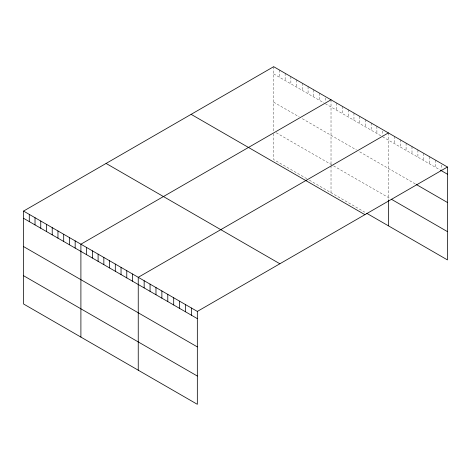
<?xml version="1.0" encoding="UTF-8"?>
<svg xmlns="http://www.w3.org/2000/svg" width="471" height="471" viewBox="0 0 471 471"><rect width="100%" height="100%" fill="white"/><g stroke="black" fill="none" stroke-linecap="round" stroke-linejoin="round"><path stroke-width="0.35" stroke-dasharray="2.35 1.77" d="M273.669 66.688L273.669 131.297M273.669 73.888L324.007 102.949M325.284 103.685L381.357 136.06M382.629 136.796L439.767 169.784M273.669 102.166L299.156 116.879M302.341 118.721L356.506 149.99M359.691 151.827L415.546 184.073M276.218 132.769L332.926 165.509M333.568 165.88L390.135 198.538M306.804 178.709L273.669 159.575L273.669 132.71M309.353 180.175L365.425 212.551M441.539 165.05L441.539 169.366M435.634 160.199L435.634 167.393M429.723 156.784L429.723 163.985M423.818 153.375L423.818 160.576M417.907 149.961L417.907 157.161M412.001 146.552L412.001 153.752M406.09 143.137L406.09 150.337M400.179 139.728L400.179 146.928M394.274 136.319L394.274 143.514M388.363 132.904L388.363 199.639M382.629 131.032L382.629 135.354M376.894 126.287L376.894 133.481M371.16 122.972L371.16 130.173M365.425 119.663L365.425 126.864M359.691 116.349L359.691 123.549M353.957 113.04L353.957 120.24M348.222 109.731L348.222 116.926M342.488 106.417L342.488 113.617M336.753 103.108L336.753 110.308M331.019 99.799L331.019 164.408M331.019 165.821L331.019 192.686M325.284 97.927L325.284 101.524M319.55 93.176L319.55 100.376M313.81 89.861L313.81 97.061M308.075 86.552L308.075 93.753M302.341 83.243L302.341 90.444M296.606 79.929L296.606 87.129M290.872 76.62L290.872 83.82M285.138 73.311L285.138 80.506M279.403 69.996L279.403 77.197"/><path stroke-width="0.71" d="M23.55 211.09L197.331 311.425L197.331 404.312L23.55 303.983L23.55 211.09L273.669 66.688L447.45 167.017L447.45 259.91L366.697 213.286M331.019 99.799L80.9 244.202L80.9 337.089M388.363 132.904L138.244 277.313L138.244 370.2M197.331 311.425L447.45 167.017M440.361 170.125L447.45 174.217M416.134 184.414L447.45 202.495M391.319 199.221L447.45 231.632M191.132 114.341L364.913 214.67M106.087 163.437L279.868 263.772M23.55 218.291L197.331 318.626M23.55 246.569L197.331 346.903M23.55 275.706L197.331 376.035M388.363 200.346L388.363 225.797M191.42 308.01L191.42 315.211M185.515 304.602L185.515 311.802M179.604 301.187L179.604 308.387M173.699 297.778L173.699 304.978M167.788 294.369L167.788 301.564M161.877 290.954L161.877 298.155M155.972 287.546L155.972 294.746M150.061 284.131L150.061 291.331M144.155 280.722L144.155 287.922M132.51 273.998L132.51 281.199M126.776 270.69L126.776 277.89M121.041 267.381L121.041 274.575M115.307 264.066L115.307 271.267M109.572 260.757L109.572 267.958M103.838 257.443L103.838 264.643M98.103 254.134L98.103 261.334M92.369 250.825L92.369 258.026M86.635 247.51L86.635 254.711M75.166 240.893L75.166 248.087M69.425 237.578L69.425 244.779M63.691 234.27L63.691 241.47M57.957 230.955L57.957 238.155M52.222 227.646L52.222 234.846M46.488 224.337L46.488 231.538M40.753 221.023L40.753 228.223M35.019 217.714L35.019 224.914M29.284 214.405L29.284 221.6"/></g></svg>
